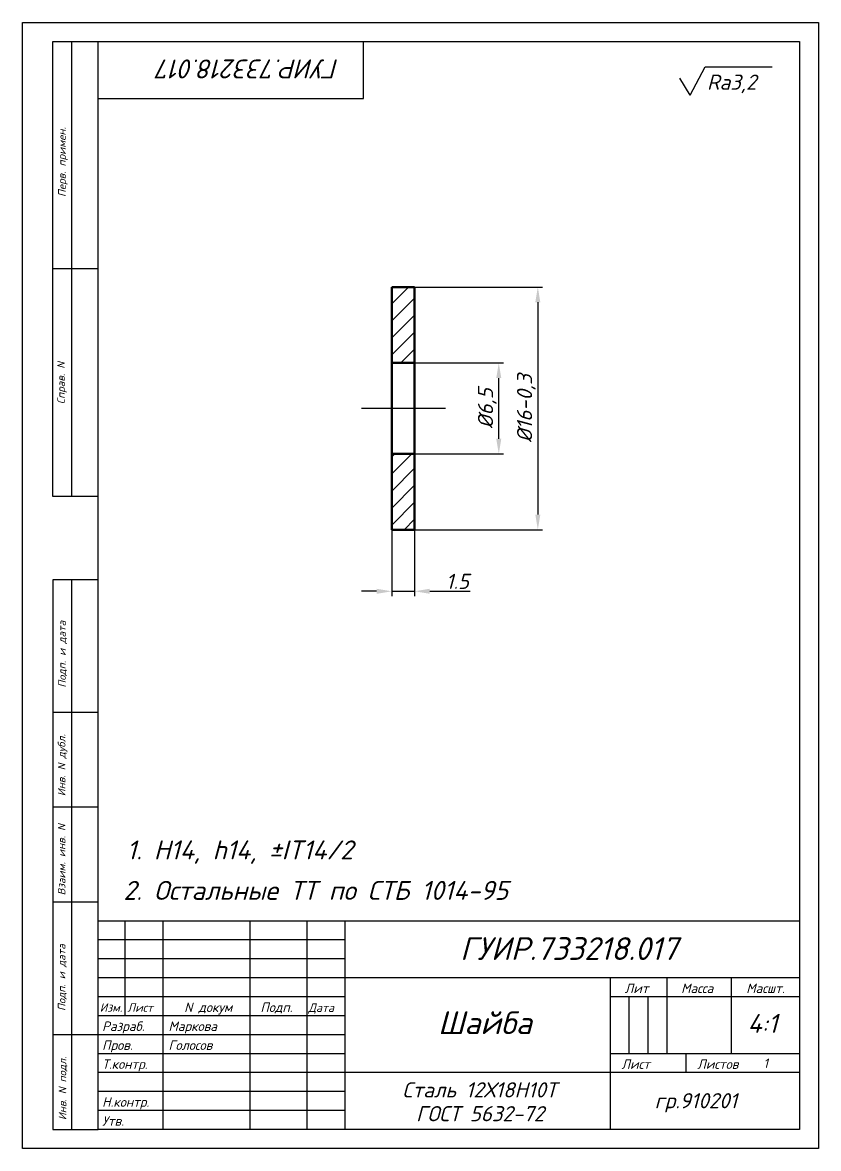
# Model space of a CAD drawing. Header units: millimetres. Extents: x -5427 to 3670, y -5891 to 948.
# Drawn here: x 2746.4 to 2956.4, y -874.2 to -577.2 of the extents above; entities that cross this region are included whole.
import ezdxf
from ezdxf.enums import TextEntityAlignment as Align

# ---------------------------------------------------------------- set-up
doc = ezdxf.new("R2010")
doc.units = ezdxf.units.MM
doc.header["$MEASUREMENT"] = 0
doc.linetypes.add('ACAD_ISO04W100', pattern=[30, 24, -3, 0, -3])
doc.layers.add('оси', color=1, linetype='ACAD_ISO04W100')
doc.layers.add('Толстые', color=7, linetype='Continuous', lineweight=50)
doc.layers.add('Тонкие', color=140, linetype='Continuous', lineweight=25)
doc.styles.get("Standard").update_dxf_attribs({"font": 'isocpeui.ttf'})
doc.styles.add('Для рамки', font='simplex.shx', dxfattribs={"oblique": 15, "height": 4})
doc.dimstyles.new('ISO-25', dxfattribs={"dimtxt": 4, "dimasz": 4, "dimexe": 1.25, "dimexo": 0, "dimtad": 1, "dimtxsty": 'Standard', "dimcen": 2.5, "dimadec": 0, "dimazin": 0, "dimtfac": 1, "dimtmove": 0, "dimatfit": 3, "dimfxl": 1, "dimarcsym": 0})

# ---------------------------------------------------------------- blocks, each defined once
blk = doc.blocks.new('*D400')
at = {"layer": 'Defpoints', "color": 0, "transparency": 16777216}
for p in [(2849.84, -666.97), (2872.06, -666.97), (2849.84, -690.97)]:
    blk.add_point(p, dxfattribs=at)
at = {"layer": 'Тонкие', "color": 0, "lineweight": -2, "transparency": 16777216}
for p, q in [((2849.84, -666.97), (2873.31, -666.97)), ((2872.06, -686.97), (2872.06, -670.97)), ((2849.84, -690.97), (2873.31, -690.97))]:
    blk.add_line(p, q, dxfattribs=at)
at = {"layer": 'Тонкие', "color": 0, "transparency": 16777216}
for points in [[(2871.39, -670.97), (2872.72, -670.97), (2872.06, -666.97)], [(2871.39, -686.97), (2872.72, -686.97), (2872.06, -690.97)]]:
    blk.add_solid(points, dxfattribs=at)
at = {"layer": 'Тонкие', "color": 0, "transparency": 16777216, "insert": (2869.03, -678.97), "char_height": 4, "attachment_point": 5, "rotation": 90}
blk.add_mtext('%%c6,5', dxfattribs=at)
blk = doc.blocks.new('*D401')
at = {"layer": 'Defpoints', "color": 0, "transparency": 16777216}
for p in [(2849.84, -646.97), (2849.84, -710.97), (2882.36, -710.97)]:
    blk.add_point(p, dxfattribs=at)
at = {"layer": 'Тонкие', "color": 0, "lineweight": -2, "transparency": 16777216}
for p, q in [((2849.84, -646.97), (2883.61, -646.97)), ((2882.36, -650.97), (2882.36, -706.97)), ((2849.84, -710.97), (2883.61, -710.97))]:
    blk.add_line(p, q, dxfattribs=at)
at = {"layer": 'Тонкие', "color": 0, "transparency": 16777216}
for points in [[(2881.69, -650.97), (2883.02, -650.97), (2882.36, -646.97)], [(2881.69, -706.97), (2883.02, -706.97), (2882.36, -710.97)]]:
    blk.add_solid(points, dxfattribs=at)
at = {"layer": 'Тонкие', "color": 0, "transparency": 16777216, "insert": (2879.33, -678.97), "char_height": 4, "attachment_point": 5, "rotation": 90}
blk.add_mtext('%%c16-0,3', dxfattribs=at)
blk = doc.blocks.new('*D402')
at = {"layer": 'Defpoints', "color": 0, "transparency": 16777216}
for p in [(2843.84, -710.97), (2849.84, -710.97), (2849.84, -727.21)]:
    blk.add_point(p, dxfattribs=at)
at = {"layer": 'Тонкие', "color": 0, "lineweight": -2, "transparency": 16777216}
for p, q in [((2843.84, -710.97), (2843.84, -728.46)), ((2849.84, -710.97), (2849.84, -728.46)), ((2839.84, -727.21), (2835.84, -727.21)), ((2843.84, -727.21), (2849.84, -727.21)), ((2853.84, -727.21), (2864.47, -727.21))]:
    blk.add_line(p, q, dxfattribs=at)
at = {"layer": 'Тонкие', "color": 0, "transparency": 16777216}
for points in [[(2839.84, -726.55), (2839.84, -727.88), (2843.84, -727.21)], [(2853.84, -726.55), (2853.84, -727.88), (2849.84, -727.21)]]:
    blk.add_solid(points, dxfattribs=at)
at = {"layer": 'Тонкие', "color": 0, "transparency": 16777216, "insert": (2861.15, -724.59), "char_height": 4, "attachment_point": 5}
blk.add_mtext('1.5', dxfattribs=at)

msp = doc.modelspace()

# ---------------------------------------------------------------- hatches: boundary and pattern name
at = {"layer": 'Тонкие'}
h = msp.add_hatch(dxfattribs=at)
h.set_pattern_fill('ANSI31', color=256, style=0)
h.set_pattern_definition([(45, (-13.971, 397.2326), (-2.245064, 2.245064), [])])
h.paths.add_polyline_path([(2849.837, -646.971), (2843.837, -646.971), (2843.837, -666.971), (2849.837, -666.971)])
h.paths.add_polyline_path([(2849.837, -690.971), (2843.837, -690.971), (2843.837, -710.971), (2849.837, -710.971)])

# ---------------------------------------------------------------- linework, layer by layer
for p, q in [((2746.405, -874.186), (2746.405, -577.186)), ((2746.405, -577.186), (2956.405, -577.186)), ((2956.405, -577.186), (2956.405, -874.186)), ((2754.405, -702.186), (2754.405, -582.186)), ((2754.405, -582.186), (2766.405, -582.186)), ((2759.405, -702.186), (2759.405, -582.186)), ((2766.405, -582.186), (2951.405, -582.186)), ((2766.405, -869.186), (2766.405, -582.186)), ((2836.405, -597.186), (2836.405, -582.186)), ((2951.405, -582.186), (2951.405, -869.186)), ((2766.405, -597.186), (2836.405, -597.186)), ((2766.405, -642.186), (2754.405, -642.186)), ((2766.405, -702.186), (2754.405, -702.186)), ((2754.405, -724.186), (2754.405, -869.186)), ((2766.405, -724.186), (2754.405, -724.186)), ((2759.405, -869.186), (2759.405, -724.186)), ((2766.405, -759.186), (2754.405, -759.186)), ((2766.405, -784.186), (2754.405, -784.186)), ((2766.405, -809.186), (2754.405, -809.186)), ((2951.405, -814.186), (2766.405, -814.186)), ((2773.405, -814.186), (2773.405, -839.186)), ((2773.405, -814.186), (2773.405, -839.186)), ((2783.405, -814.186), (2783.405, -869.186)), ((2783.405, -814.186), (2783.405, -869.186)), ((2806.405, -814.186), (2806.405, -869.186)), ((2806.405, -814.186), (2806.405, -869.186)), ((2821.405, -814.186), (2821.405, -869.186)), ((2821.405, -814.186), (2821.405, -869.186)), ((2831.405, -814.186), (2831.405, -869.186)), ((2831.405, -814.186), (2831.405, -869.186)), ((2951.405, -829.186), (2831.405, -829.186)), ((2901.405, -829.186), (2901.405, -869.186)), ((2901.405, -829.186), (2901.405, -869.186)), ((2916.405, -829.186), (2916.405, -849.186)), ((2916.405, -829.186), (2916.405, -849.186)), ((2933.405, -829.186), (2933.405, -849.186)), ((2933.405, -829.186), (2933.405, -849.186)), ((2831.405, -834.186), (2766.405, -834.186)), ((2951.405, -834.186), (2901.405, -834.186)), ((2831.405, -839.186), (2766.405, -839.186)), ((2831.405, -839.186), (2766.405, -839.186)), ((2766.405, -844.186), (2754.405, -844.186)), ((2951.405, -849.186), (2901.405, -849.186)), ((2951.405, -849.186), (2901.405, -849.186)), ((2921.405, -849.186), (2921.405, -854.186)), ((2921.405, -849.186), (2921.405, -854.186)), ((2951.405, -854.186), (2831.405, -854.186)), ((2951.405, -854.186), (2831.405, -854.186)), ((2754.405, -869.186), (2766.405, -869.186)), ((2951.405, -869.186), (2766.405, -869.186)), ((2956.405, -874.186), (2746.405, -874.186))]:
    msp.add_line(p, q)
at = {"layer": 'оси'}
msp.add_line((2857.96, -678.971), (2835.866, -678.971), dxfattribs=at)
at = {"layer": 'Толстые'}
for p, q in [((2849.837, -646.971), (2843.837, -646.971)), ((2843.837, -690.971), (2843.837, -646.971)), ((2849.837, -646.971), (2849.837, -710.971)), ((2849.837, -666.971), (2843.837, -666.971)), ((2843.837, -690.971), (2849.837, -690.971)), ((2843.837, -710.971), (2843.837, -690.971)), ((2849.837, -710.971), (2843.837, -710.971))]:
    msp.add_line(p, q, dxfattribs=at)
at = {"layer": 'Тонкие'}
for p, q in [((2922.532, -596.338), (2926.496, -588.913)), ((2926.496, -588.913), (2944.162, -588.917)), ((2922.532, -596.338), (2919.806, -591.883)), ((2831.405, -819.186), (2766.405, -819.186)), ((2831.405, -824.186), (2766.405, -824.186)), ((2831.405, -829.186), (2766.405, -829.186)), ((2906.405, -834.186), (2906.405, -849.186)), ((2906.405, -834.186), (2906.405, -849.186)), ((2911.405, -834.186), (2911.405, -849.186)), ((2911.405, -834.186), (2911.405, -849.186)), ((2831.405, -844.186), (2766.405, -844.186)), ((2831.405, -844.186), (2766.405, -844.186)), ((2831.405, -849.186), (2766.405, -849.186)), ((2831.405, -849.186), (2766.405, -849.186)), ((2831.405, -854.186), (2766.405, -854.186)), ((2831.405, -854.186), (2766.405, -854.186)), ((2831.405, -859.186), (2766.405, -859.186)), ((2831.405, -859.186), (2766.405, -859.186)), ((2831.405, -864.186), (2766.405, -864.186)), ((2831.405, -864.186), (2766.405, -864.186))]:
    msp.add_line(p, q, dxfattribs=at)

# ---------------------------------------------------------------- texts
msp.add_text('ГУИР.733218.017', height=5, rotation=180, dxfattribs=at).set_placement((2829.965, -586.924))
for s, height, p in [('Ra3,2', 4, (2926.993, -594.911)), ('1. H14, h14, %%pIT14/2', 5, (2773.91, -797.927)), ('2. Остальные ТТ по СТБ 1014-95', 5, (2773.011, -808.608)), ('ГУИР.733218.017', 6, (2861.86, -824.459)), ('Изм.', 2.25, (2766.772, -838.142)), ('Лист', 2.25, (2774.059, -838.142)), ('Дата', 2.25, (2821.809, -838.172)), ('Шайба', 6, (2856.023, -844.024)), ('4:1', 5, (2937.692, -843.684)), ('Разраб.', 2.5, (2767.405, -843.186)), ('Маркова', 2.5, (2784.915, -843.186)), ('Пров.', 2.5, (2767.405, -848.186)), ('Голосов', 2.5, (2784.915, -848.186)), ('Т.контр.', 2.5, (2767.405, -853.186)), ('Лист', 2.5, (2904.405, -853.186)), ('Листов', 2.5, (2924.405, -853.186)), ('1', 2.5, (2941.843, -852.953)), ('Сталь 12Х18Н10Т', 4, (2846.623, -860.729)), ('Н.контр.', 2.5, (2767.405, -863.186)), ('гр.910201', 4, (2913.19, -863.584)), ('ГОСТ 5632-72', 4, (2850.231, -867.009)), ('Утв.', 2.5, (2767.405, -868.186))]:
    msp.add_text(s, height=height, dxfattribs=at).set_placement(p)
at = {"layer": 'Тонкие', "linetype": 'Continuous', "style": 'Для рамки', "oblique": 15}
for s, p in [('Перв. примен.', (2757.81, -623.214)), ('Справ. N', (2757.565, -677.848)), ('Подп. и дата', (2757.825, -752.628)), ('Инв. N дубл.', (2757.728, -781.267)), ('Взаим. инв. N', (2757.728, -807.429)), ('Подп. и дата', (2757.728, -837.929)), ('Инв. N подл.', (2757.953, -866.7))]:
    msp.add_text(s, height=2, rotation=90, dxfattribs=at).set_placement(p)
at = {"layer": 'Тонкие'}
for s, p in [('Лит', (2908.405, -833.186)), ('Масса', (2924.405, -833.186)), ('Масшт.', (2942.405, -833.186)), ('N докум', (2795.405, -838.186)), ('Подп.', (2813.405, -838.186))]:
    msp.add_text(s, height=2.5, dxfattribs=at).set_placement(p, align=Align.CENTER)

# ---------------------------------------------------------------- dimensions: what is measured, and where the dimension line sits
for base, p1, p2, text, picture, middle in [((2882.356, -710.971), (2849.837, -646.971), (2849.837, -710.971), '%%c16-0,3', '*D401', (2879.331, -678.971)), ((2872.056, -666.971), (2849.837, -690.971), (2849.837, -666.971), '%%c6,5', '*D400', (2869.031, -678.971))]:
    dim = msp.add_linear_dim(base=base, p1=p1, p2=p2, angle=90, text=text, dimstyle='ISO-25', dxfattribs=at)
    dim.commit()
    dim.dimension.update_dxf_attribs({"geometry": picture, "text_midpoint": middle})
dim = msp.add_linear_dim(base=(2849.837, -727.214), p1=(2843.837, -710.971), p2=(2849.837, -710.971), text='1.5', dimstyle='ISO-25', dxfattribs=at)
dim.commit()
dim.dimension.update_dxf_attribs({"geometry": '*D402', "text_midpoint": (2861.155, -724.589)})

doc.saveas('drawing.dxf')
